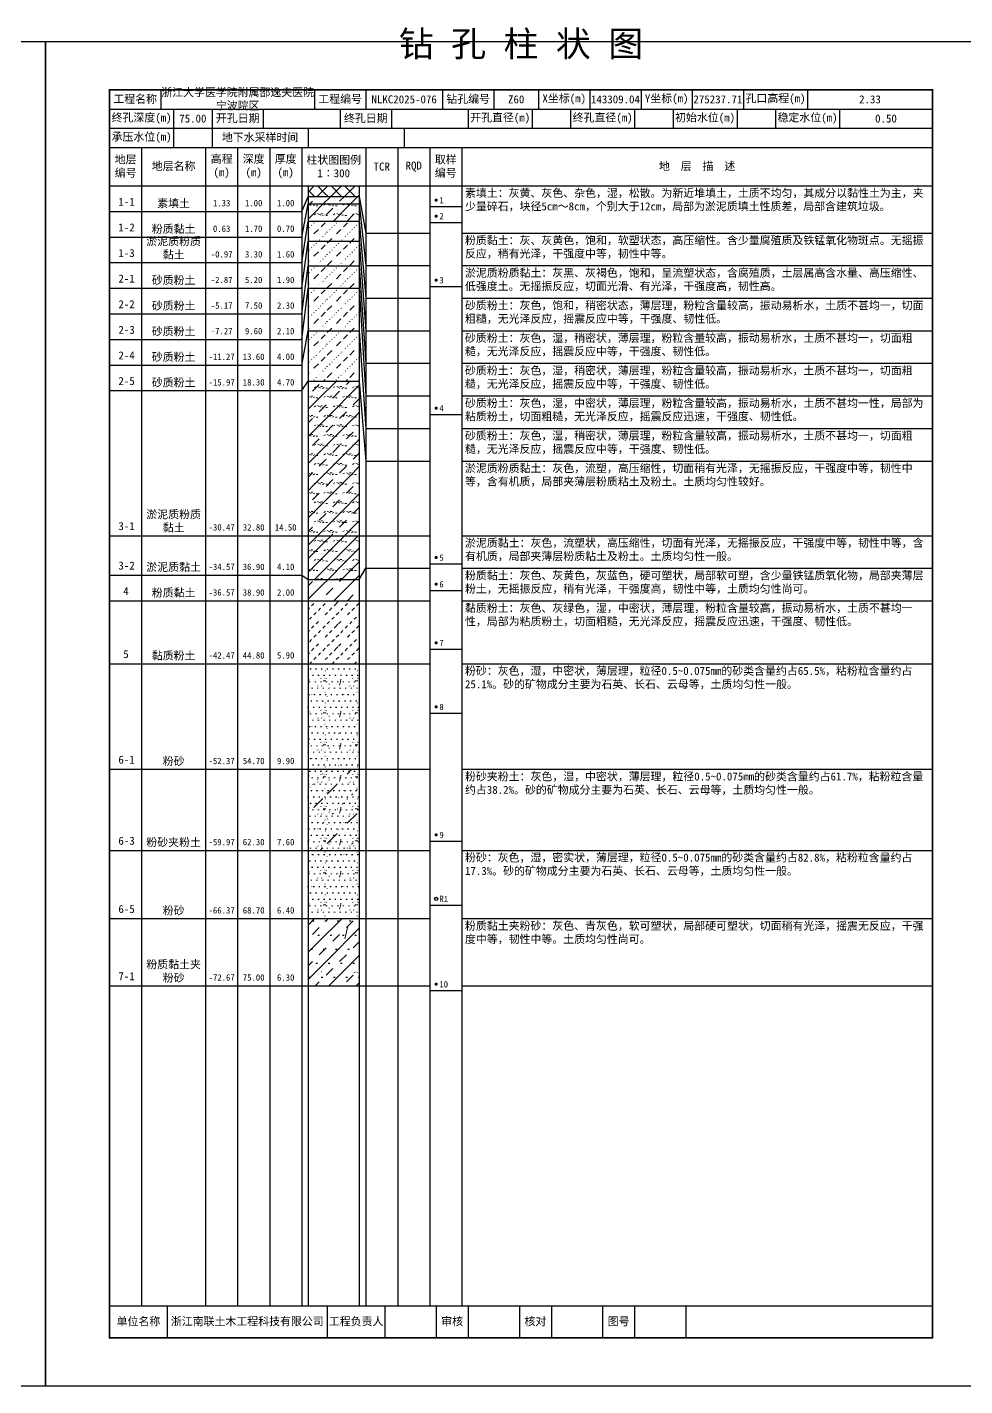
# Model space of a CAD drawing. Extents: x 297 to 65340, y 0 to 425.
# Drawn here: x 50187.3 to 50480.1, y 0 to 424.6 of the extents above; entities that cross this region are included whole.
import ezdxf
from ezdxf.enums import TextEntityAlignment as Align

# ---------------------------------------------------------------- set-up
doc = ezdxf.new("R2010")
doc.units = 0
doc.layers.get('0').update_dxf_attribs({"linetype": 'CONTINUOUS'})
doc.layers.add('FRAME', color=7, linetype='CONTINUOUS')
doc.layers.add('STRATUM', color=7, linetype='CONTINUOUS')
doc.layers.add('HATCH', color=7, linetype='CONTINUOUS', lineweight=13)
doc.styles.add('ST', font='')
doc.styles.get('ST').set_extended_font_data('SimSun')
pattern_1 = [(45, (0, 0), (-4.2426407, 4.2426407), [10, 0]), (45, (1.061, -3.182), (-2.12132034, 6.363961), [3, -3])]
pattern_2 = [(45, (0, 0), (-4.2426407, 4.2426407), [10, 0]), (45, (1.061, -3.182), (-2.12132034, 6.363961), [3, -3]), (26.565, (1.0741, -0.2536), (5.99982296, 5.99981224), [0.567, -12.849]), (0, (0.507, -0.2536), (0, 6), [0.567, -5.433]), (26.565, (-1.5813, 0), (5.99982296, 5.99981224), [0.567, -12.849]), (0, (-1.074, 0.2536), (0, 6), [0.567, -5.433]), (153.435, (0.5071, -0.2536), (-5.9998176, -5.36e-06), [1.134, -12.2826]), (26.565, (4.0741, 2.7464), (5.99982296, 5.99981224), [0.567, -12.849]), (0, (3.507, 2.7464), (0, 6), [0.567, -5.433]), (26.565, (1.4187, 3), (5.99982296, 5.99981224), [0.567, -12.849]), (0, (1.926, 3.2536), (0, 6), [0.567, -5.433]), (153.435, (3.5071, 2.7464), (-5.9998176, -5.36e-06), [1.134, -12.2826])]
pattern_3 = [(45.000006, (0, 0), (-7.3e-07, 6.99998237), [1.971956, -7.927535]), (45.000006, (2.813, 2.829), (-7.3e-07, 6.99998237), [1.99367, -7.905828]), (45.000006, (5.0675, 5.082), (-7.3e-07, 6.99998237), [1.813609, -8.085882]), (26.565052, (0, 3.5), (7.00000042, 7.00000017), [0.0965, -15.555976]), (36.869899, (0.7, 4.2), (6.999999835, 7.000000165), [0.197747, -34.802253]), (315.00001, (3.5, 6.976), (6.99998237, 1.2e-06), [0.033054, -9.866441]), (26.565052, (3.5, 0), (7.00000042, 7.00000017), [0.144749, -15.507727]), (26.565052, (4.2, 0.7), (7.00000042, 7.00000017), [0.10528, -15.547196]), (90.000004, (4.55, 1.05), (-7, -5e-07), [0.028767, -6.971233]), (26.565052, (4.9, 1.4), (7.00000042, 7.00000017), [0.091014, -31.213938]), (36.869899, (5.6, 2.1), (6.999999835, 7.000000165), [0.110692, -34.889308]), (45.000002, (6.3, 2.8), (-2.4e-07, 6.99998237), [0.109112, -9.790383]), (315.00001, (6.914, 3.548), (6.99998237, 1.2e-06), [0.033054, -9.866441]), (36.869898, (1.4, 4.9), (6.999999957, 7.000000043), [0.10224, -34.89776]), (53.130103, (2.1, 5.6), (13.999999763, 21.000000158), [0.134384, -34.865616]), (53.130103, (2.8, 6.3), (13.999999763, 21.000000158), [0.126246, -34.873754])]
pattern_4 = [(82.875, (-0.8346, -1.206), (0.00036925, 10.000176442), [0.08929, -80.53371]), (143.13, (-0.7336, -1.2818), (-29.99996427, 20.00005359), [0.12627, -49.87373]), (172.875, (-0.5564, -1.304), (-70.000245666, 9.99966033), [0.17857, -80.44443]), (206.565, (-0.378, -1.2147), (-9.99970493, -9.99968706), [0.19954, -22.16046]), (243.435, (-0.2887, -1.0363), (8.93e-06, -9.999696), [0.19954, -22.16146]), (255.964, (-0.1994, -0.679), (-0.00020004, -9.99950129), [0.36813, -40.86287]), (255.964, (0.1106, 0.561), (-0.00020004, -9.99950129), [1.27838, -39.95262]), (255.964, (0.179, 0.835), (-0.00020004, -9.99950129), [0.28235, -40.94865]), (216.87, (0.3694, 1.0892), (-9.999982136, -10.000017864), [0.12627, -49.87373]), (243.435, (0.2683, 1.0135), (8.93e-06, -9.999696), [0.19954, -22.16146]), (206.565, (0.548, 1.1785), (-9.99970493, -9.99968706), [0.19954, -22.16046]), (172.875, (0.725, 1.1563), (-70.000245666, 9.99966033), [0.17857, -80.44443]), (143.13, (0.826, 1.0806), (-29.99996427, 20.00005359), [0.12627, -49.87373]), (82.875, (0.815, 0.992), (0.00036925, 10.000176442), [0.08929, -80.53371]), (0, (-0.33, 0.34), (0, 10), [0.89286, -9.10714]), (0, (0.025, 0), (1, 2), [0, -1.75]), (0, (0, 0.025), (1, 2), [0, -1.75]), (0, (0, 0), (1, 2), [0, -1.75]), (0, (-0.025, 0), (1, 2), [0, -1.75]), (0, (0, -0.025), (1, 2), [0, -1.75])]

# ---------------------------------------------------------------- blocks, each defined once
blk = doc.blocks.new('SolidCircle')
at = {"const_width": 0.5}
blk.add_lwpolyline([(-0.25, 0, 1), (0.25, 0, 1)], format="xyb", close=True, dxfattribs=at)

msp = doc.modelspace()

# ---------------------------------------------------------------- hatches: boundary and pattern name
at = {"layer": 'HATCH'}
h = msp.add_hatch(dxfattribs=at)
h.set_pattern_fill('STT', color=256, style=0)
h.set_pattern_definition([(45, (0, 0), (-2.12132034, 2.12132034), [10, 0]), (135, (0, 0), (-2.12132034, -2.12132034), [10, 0])])
h.paths.add_polyline_path([(50291, 375), (50275, 375), (50275, 371.67), (50291, 371.67)])
h = msp.add_hatch(dxfattribs=at)
h.set_pattern_fill('FZNT', color=256, style=0)
h.set_pattern_definition(pattern_1)
h.paths.add_polyline_path([(50291, 371.67), (50275, 371.67), (50275, 369.33), (50291, 369.33)])
h = msp.add_hatch(dxfattribs=at)
h.set_pattern_fill('YNFNT', color=256, style=0)
h.set_pattern_definition(pattern_2)
h.paths.add_polyline_path([(50291, 369.33), (50275, 369.33), (50275, 364), (50291, 364)])
h = msp.add_hatch(dxfattribs=at)
h.set_pattern_fill('SZFT', color=256, style=0)
h.set_pattern_definition(pattern_3)
h.paths.add_polyline_path([(50291, 364), (50275, 364), (50275, 357.67), (50291, 357.67)])
h = msp.add_hatch(dxfattribs=at)
h.set_pattern_fill('SZFT', color=256, style=0)
h.set_pattern_definition(pattern_3)
h.paths.add_polyline_path([(50291, 357.67), (50275, 357.67), (50275, 350), (50291, 350)])
h = msp.add_hatch(dxfattribs=at)
h.set_pattern_fill('SZFT', color=256, style=0)
h.set_pattern_definition(pattern_3)
h.paths.add_polyline_path([(50291, 350), (50275, 350), (50275, 343), (50291, 343)])
h = msp.add_hatch(dxfattribs=at)
h.set_pattern_fill('SZFT', color=256, style=0)
h.set_pattern_definition(pattern_3)
h.paths.add_polyline_path([(50291, 343), (50275, 343), (50275, 329.67), (50291, 329.67)])
h = msp.add_hatch(dxfattribs=at)
h.set_pattern_fill('SZFT', color=256, style=0)
h.set_pattern_definition(pattern_3)
h.paths.add_polyline_path([(50291, 329.67), (50275, 329.67), (50275, 314), (50291, 314)])
h = msp.add_hatch(dxfattribs=at)
h.set_pattern_fill('YNFNT', color=256, style=0)
h.set_pattern_definition(pattern_2)
h.paths.add_polyline_path([(50291, 314), (50275, 314), (50275, 265.67), (50291, 265.67)])
h = msp.add_hatch(dxfattribs=at)
h.set_pattern_fill('YNNT', color=256, style=0)
h.set_pattern_definition([(45, (0, 0), (-2.12132034, 2.12132034), [10, 0]), (26.565, (1.0741, -0.2536), (5.99982296, 5.99981224), [0.567, -12.849]), (0, (0.507, -0.2536), (0, 6), [0.567, -5.433]), (26.565, (-1.5813, 0), (5.99982296, 5.99981224), [0.567, -12.849]), (0, (-1.074, 0.2536), (0, 6), [0.567, -5.433]), (153.435, (0.5071, -0.2536), (-5.9998176, -5.36e-06), [1.134, -12.2826]), (26.565, (4.0741, 2.7464), (5.99982296, 5.99981224), [0.567, -12.849]), (0, (3.507, 2.7464), (0, 6), [0.567, -5.433]), (26.565, (1.4187, 3), (5.99982296, 5.99981224), [0.567, -12.849]), (0, (1.926, 3.2536), (0, 6), [0.567, -5.433]), (153.435, (3.5071, 2.7464), (-5.9998176, -5.36e-06), [1.134, -12.2826])])
h.paths.add_polyline_path([(50291, 265.67), (50275, 265.67), (50275, 252), (50291, 252)])
h = msp.add_hatch(dxfattribs=at)
h.set_pattern_fill('FZNT', color=256, style=0)
h.set_pattern_definition(pattern_1)
h.paths.add_polyline_path([(50291, 252), (50275, 252), (50275, 245.33), (50291, 245.33)])
h = msp.add_hatch(dxfattribs=at)
h.set_pattern_fill('NZFT', color=256, style=0)
h.set_pattern_definition([(45.000005, (0, 0), (-6e-07, 6.99998237), [0.947297, -8.952198]), (45.000005, (1.4, 1.4), (-6e-07, 6.99998237), [0.986898, -8.912597]), (45.000005, (2.8, 2.8), (-6e-07, 6.99998237), [1.060182, -8.839313]), (45.000005, (4.2, 4.2), (-6e-07, 6.99998237), [0.949178, -8.950318]), (45.000005, (5.6, 5.6), (-6e-07, 6.99998237), [1.036501, -8.862994]), (45.000005, (3.5, 0), (-6e-07, 6.99998237), [1.013348, -8.886147]), (45.000005, (4.9, 1.4), (-6e-07, 6.99998237), [1.078956, -12.120371]), (45.000005, (6.3, 2.8), (-6e-07, 6.99998237), [0.998824, -8.900671]), (45.000003, (0.7, 4.2), (-3.7e-07, 6.99998237), [1.05533, -8.844165]), (45.000003, (2.1, 5.6), (-3.7e-07, 6.99998237), [1.036501, -8.862994])])
h.paths.add_polyline_path([(50291, 245.33), (50275, 245.33), (50275, 225.67), (50291, 225.67)])
h = msp.add_hatch(dxfattribs=at)
h.set_pattern_fill('FS', color=256, style=0)
h.set_pattern_definition(pattern_4)
h.paths.add_polyline_path([(50291, 225.67), (50275, 225.67), (50275, 192.67), (50291, 192.67)])
h = msp.add_hatch(dxfattribs=at)
h.set_pattern_fill('FS', color=256, style=0)
h.set_pattern_definition(pattern_4)
h.paths.add_polyline_path([(50291, 192.67), (50275, 192.67), (50275, 167.33), (50291, 167.33)])
h = msp.add_hatch(dxfattribs=at)
h.set_pattern_fill('SZFT', color=256, scale=2.2, style=0)
h.set_pattern_definition([(45.000006, (0, 0), (-1.6e-06, 15.3999612), [4.338303, -17.440577]), (45.000006, (6.188, 6.223), (-1.6e-06, 15.3999612), [4.386074, -17.3928216]), (45.000006, (11.148, 11.181), (-1.6e-06, 15.3999612), [3.98994, -17.7889404]), (26.565052, (0, 7.7), (15.4000009, 15.4000004), [0.2123, -34.223147]), (36.869899, (1.54, 9.24), (15.39999964, 15.40000036), [0.4350434, -76.5649566]), (315.00001, (7.7, 15.347), (15.3999612, 2.7e-06), [0.072719, -21.70617]), (26.565052, (7.7, 0), (15.4000009, 15.4000004), [0.318448, -34.1169994]), (26.565052, (9.24, 1.54), (15.4000009, 15.4000004), [0.231616, -34.203831]), (90.000004, (10.01, 2.31), (-15.4, -1e-06), [0.0632874, -15.3367126]), (26.565052, (10.78, 3.08), (15.4000009, 15.4000004), [0.200231, -68.670664]), (36.869899, (12.32, 4.62), (15.39999964, 15.40000036), [0.2435224, -76.7564776]), (45.000002, (13.86, 6.16), (-5e-07, 15.3999612), [0.2400464, -21.5388426]), (315.00001, (15.211, 7.805), (15.3999612, 2.7e-06), [0.072719, -21.70617]), (36.869898, (3.08, 10.78), (15.3999999, 15.4000001), [0.224928, -76.775072]), (53.130103, (4.62, 12.32), (30.79999948, 46.20000035), [0.295645, -76.704355]), (53.130103, (6.16, 13.86), (30.79999948, 46.20000035), [0.277741, -76.722259])])
h.paths.add_polyline_path([(50291, 192.67), (50275, 192.67), (50275, 167.33), (50291, 167.33)])
h = msp.add_hatch(dxfattribs=at)
h.set_pattern_fill('FS', color=256, style=0)
h.set_pattern_definition(pattern_4)
h.paths.add_polyline_path([(50291, 167.33), (50275, 167.33), (50275, 146), (50291, 146)])
h = msp.add_hatch(dxfattribs=at)
h.set_pattern_fill('FZNT', color=256, style=0)
h.set_pattern_definition(pattern_1)
h.paths.add_polyline_path([(50291, 146), (50275, 146), (50275, 125), (50291, 125)])
h = msp.add_hatch(dxfattribs=at)
h.set_pattern_fill('FS', color=256, scale=2.2, style=0)
h.set_pattern_definition([(82.875, (-1.8361, -2.6533), (0.00081235, 22.00038817), [0.196438, -177.174162]), (143.13, (-1.614, -2.82), (-65.9999214, 44.0001179), [0.277794, -109.722206]), (172.875, (-1.224, -2.8687), (-154.00054047, 21.99925272), [0.392854, -176.977746]), (206.565, (-0.831, -2.672), (-21.9993508, -21.9993115), [0.438988, -48.753012]), (243.435, (-0.635, -2.28), (1.96e-05, -21.9993312), [0.438988, -48.755212]), (255.964, (-0.4387, -1.494), (-0.0004401, -21.9989028), [0.809886, -89.898314]), (255.964, (0.2434, 1.2344), (-0.0004401, -21.9989028), [2.812436, -87.895764]), (255.964, (0.394, 1.837), (-0.0004401, -21.9989028), [0.62117, -90.08703]), (216.87, (0.8126, 2.3963), (-21.9999607, -22.0000393), [0.277794, -109.722206]), (243.435, (0.59, 2.23), (1.96e-05, -21.9993312), [0.438988, -48.755212]), (206.565, (1.205, 2.593), (-21.9993508, -21.9993115), [0.438988, -48.753012]), (172.875, (1.595, 2.544), (-154.00054047, 21.99925272), [0.392854, -176.977746]), (143.13, (1.8173, 2.3772), (-65.9999214, 44.0001179), [0.277794, -109.722206]), (82.875, (1.793, 2.1823), (0.00081235, 22.00038817), [0.196438, -177.174162]), (0, (-0.725, 0.748), (0, 22), [1.964292, -20.035708]), (0, (0.055, 0), (2.2, 4.4), [0, -3.85]), (0, (0, 0.055), (2.2, 4.4), [0, -3.85]), (0, (0, 0), (2.2, 4.4), [0, -3.85]), (0, (-0.055, 0), (2.2, 4.4), [0, -3.85]), (0, (0, -0.055), (2.2, 4.4), [0, -3.85])])
h.paths.add_polyline_path([(50291, 146), (50275, 146), (50275, 125), (50291, 125)])

# ---------------------------------------------------------------- linework, layer by layer
at = {"layer": 'FRAME', "color": 245, "linetype": 'Continuous'}
for points in [[(49896, 0), (50193, 0), (50193, 420), (49896, 420)], [(50193, 0), (50490, 0), (50490, 420), (50193, 420)]]:
    msp.add_lwpolyline(points, close=True, dxfattribs=at)
at = {"layer": 'FRAME', "linetype": 'Continuous', "const_width": 0.5}
msp.add_lwpolyline([(50213, 15), (50470, 15), (50470, 405), (50213, 405)], close=True, dxfattribs=at)
at = {"layer": 'FRAME', "color": 0, "linetype": 'Continuous'}
for points in [[(50229, 405), (50229, 399)], [(50277, 405), (50277, 399)], [(50293, 405), (50293, 399)], [(50317, 405), (50317, 399)], [(50333, 405), (50333, 399)], [(50347, 405), (50347, 399)], [(50363, 405), (50363, 399)], [(50379, 405), (50379, 399)], [(50395, 405), (50395, 399)], [(50411, 405), (50411, 399)], [(50431, 405), (50431, 399)], [(50470, 405), (50470, 399)], [(50213, 399), (50470, 399)], [(50233, 399), (50233, 393)], [(50245, 399), (50245, 393)], [(50261, 399), (50261, 393)], [(50285, 399), (50285, 393)], [(50301, 399), (50301, 393)], [(50325, 399), (50325, 393)], [(50345, 399), (50345, 393)], [(50357, 399), (50357, 393)], [(50377, 399), (50377, 393)], [(50389, 399), (50389, 393)], [(50409, 399), (50409, 393)], [(50421, 399), (50421, 393)], [(50441, 399), (50441, 393)], [(50470, 399), (50470, 393)], [(50213, 393), (50470, 393)], [(50233, 393), (50233, 387)], [(50245, 393), (50245, 387)], [(50275, 393), (50275, 387)], [(50305, 393), (50305, 387)], [(50213, 387), (50470, 387)], [(50223, 387), (50223, 25)], [(50243, 387), (50243, 25)], [(50253, 387), (50253, 25)], [(50263, 387), (50263, 25)], [(50273, 387), (50273, 25)], [(50293, 387), (50293, 25)], [(50303, 387), (50303, 25)], [(50313, 387), (50313, 25)], [(50323, 387), (50323, 25)], [(50470, 387), (50470, 25)], [(50213, 375), (50470, 375)], [(50275, 375), (50275, 25)], [(50291, 375), (50291, 25)], [(50213, 25), (50470, 25)], [(50231, 25), (50231, 15)], [(50281, 25), (50281, 15)], [(50299, 25), (50299, 15)], [(50315, 25), (50315, 15)], [(50325, 25), (50325, 15)], [(50341, 25), (50341, 15)], [(50351, 25), (50351, 15)], [(50367, 25), (50367, 15)], [(50377, 25), (50377, 15)], [(50393, 25), (50393, 15)]]:
    msp.add_lwpolyline(points, dxfattribs=at)
at = {"layer": 'STRATUM', "linetype": 'Continuous'}
for points in [[(50273, 367), (50275, 371.67), (50291, 371.67), (50293, 360.23)], [(50213, 367), (50223, 367)], [(50223, 367), (50243, 367)], [(50243, 367), (50253, 367)], [(50253, 367), (50263, 367)], [(50263, 367), (50273, 367)], [(50273, 359), (50275, 369.33), (50291, 369.33), (50293, 350.06)], [(50313, 368.5), (50323, 368.5)], [(50273, 351), (50275, 364), (50291, 364), (50293, 339.88)], [(50313, 363.5), (50323, 363.5)], [(50213, 359), (50223, 359)], [(50223, 359), (50243, 359)], [(50243, 359), (50253, 359)], [(50253, 359), (50263, 359)], [(50263, 359), (50273, 359)], [(50273, 343), (50275, 357.67), (50291, 357.67), (50293, 329.7)], [(50293, 360.23), (50303, 360.23)], [(50303, 360.23), (50313, 360.23)], [(50323, 360.23), (50470, 360.23)], [(50213, 351), (50223, 351)], [(50223, 351), (50243, 351)], [(50243, 351), (50253, 351)], [(50253, 351), (50263, 351)], [(50263, 351), (50273, 351)], [(50273, 335), (50275, 350), (50291, 350), (50293, 319.53)], [(50293, 350.06), (50303, 350.06)], [(50303, 350.06), (50313, 350.06)], [(50323, 350.06), (50470, 350.06)], [(50213, 343), (50223, 343)], [(50223, 343), (50243, 343)], [(50243, 343), (50253, 343)], [(50253, 343), (50263, 343)], [(50263, 343), (50273, 343)], [(50273, 327), (50275, 343), (50291, 343), (50293, 309.35)], [(50293, 339.88), (50303, 339.88)], [(50303, 339.88), (50313, 339.88)], [(50313, 343.5), (50323, 343.5)], [(50323, 339.88), (50470, 339.88)], [(50213, 335), (50223, 335)], [(50223, 335), (50243, 335)], [(50243, 335), (50253, 335)], [(50253, 335), (50263, 335)], [(50263, 335), (50273, 335)], [(50213, 327), (50223, 327)], [(50223, 327), (50243, 327)], [(50243, 327), (50253, 327)], [(50253, 327), (50263, 327)], [(50263, 327), (50273, 327)], [(50273, 319), (50275, 329.67), (50291, 329.67), (50293, 299.17)], [(50293, 329.7), (50303, 329.7)], [(50303, 329.7), (50313, 329.7)], [(50323, 329.7), (50470, 329.7)], [(50213, 319), (50223, 319)], [(50223, 319), (50243, 319)], [(50243, 319), (50253, 319)], [(50253, 319), (50263, 319)], [(50263, 319), (50273, 319)], [(50293, 319.53), (50303, 319.53)], [(50303, 319.53), (50313, 319.53)], [(50323, 319.53), (50470, 319.53)], [(50213, 311), (50223, 311)], [(50223, 311), (50243, 311)], [(50243, 311), (50253, 311)], [(50253, 311), (50263, 311)], [(50263, 311), (50273, 311)], [(50273, 311), (50275, 314), (50291, 314), (50293, 289)], [(50293, 309.35), (50303, 309.35)], [(50303, 309.35), (50313, 309.35)], [(50323, 309.35), (50470, 309.35)], [(50313, 303.5), (50323, 303.5)], [(50293, 299.17), (50303, 299.17)], [(50303, 299.17), (50313, 299.17)], [(50323, 299.17), (50470, 299.17)], [(50293, 289), (50303, 289)], [(50303, 289), (50313, 289)], [(50323, 289), (50470, 289)], [(50213, 265.67), (50223, 265.67)], [(50223, 265.67), (50243, 265.67)], [(50243, 265.67), (50253, 265.67)], [(50253, 265.67), (50263, 265.67)], [(50263, 265.67), (50273, 265.67)], [(50273, 265.67), (50275, 265.67), (50291, 265.67), (50293, 265.67)], [(50293, 265.67), (50303, 265.67)], [(50303, 265.67), (50313, 265.67)], [(50323, 265.67), (50470, 265.67)], [(50273, 253.33), (50275, 252), (50291, 252), (50293, 255.49)], [(50293, 255.49), (50303, 255.49)], [(50303, 255.49), (50313, 255.49)], [(50313, 256.83), (50323, 256.83)], [(50323, 255.49), (50470, 255.49)], [(50213, 253.33), (50223, 253.33)], [(50223, 253.33), (50243, 253.33)], [(50243, 253.33), (50253, 253.33)], [(50253, 253.33), (50263, 253.33)], [(50263, 253.33), (50273, 253.33)], [(50313, 248.5), (50323, 248.5)], [(50213, 245.33), (50223, 245.33)], [(50223, 245.33), (50243, 245.33)], [(50243, 245.33), (50253, 245.33)], [(50253, 245.33), (50263, 245.33)], [(50263, 245.33), (50273, 245.33)], [(50273, 245.33), (50275, 245.33), (50291, 245.33), (50293, 245.31)], [(50293, 245.31), (50303, 245.31)], [(50303, 245.31), (50313, 245.31)], [(50323, 245.31), (50470, 245.31)], [(50313, 230.17), (50323, 230.17)], [(50213, 225.67), (50223, 225.67)], [(50223, 225.67), (50243, 225.67)], [(50243, 225.67), (50253, 225.67)], [(50253, 225.67), (50263, 225.67)], [(50263, 225.67), (50273, 225.67)], [(50273, 225.67), (50275, 225.67), (50291, 225.67), (50293, 225.67)], [(50293, 225.67), (50303, 225.67)], [(50303, 225.67), (50313, 225.67)], [(50323, 225.67), (50470, 225.67)], [(50313, 210.17), (50323, 210.17)], [(50213, 192.67), (50223, 192.67)], [(50223, 192.67), (50243, 192.67)], [(50243, 192.67), (50253, 192.67)], [(50253, 192.67), (50263, 192.67)], [(50263, 192.67), (50273, 192.67)], [(50273, 192.67), (50275, 192.67), (50291, 192.67), (50293, 192.67)], [(50293, 192.67), (50303, 192.67)], [(50303, 192.67), (50313, 192.67)], [(50323, 192.67), (50470, 192.67)], [(50313, 170.17), (50323, 170.17)], [(50213, 167.33), (50223, 167.33)], [(50223, 167.33), (50243, 167.33)], [(50243, 167.33), (50253, 167.33)], [(50253, 167.33), (50263, 167.33)], [(50263, 167.33), (50273, 167.33)], [(50273, 167.33), (50275, 167.33), (50291, 167.33), (50293, 167.33)], [(50293, 167.33), (50303, 167.33)], [(50303, 167.33), (50313, 167.33)], [(50323, 167.33), (50470, 167.33)], [(50313, 150.17), (50323, 150.17)], [(50213, 146), (50223, 146)], [(50223, 146), (50243, 146)], [(50243, 146), (50253, 146)], [(50253, 146), (50263, 146)], [(50263, 146), (50273, 146)], [(50273, 146), (50275, 146), (50291, 146), (50293, 146)], [(50293, 146), (50303, 146)], [(50303, 146), (50313, 146)], [(50323, 146), (50470, 146)], [(50213, 125), (50223, 125)], [(50223, 125), (50243, 125)], [(50243, 125), (50253, 125)], [(50253, 125), (50263, 125)], [(50263, 125), (50273, 125)], [(50273, 125), (50275, 125), (50291, 125), (50293, 125)], [(50293, 125), (50303, 125)], [(50303, 125), (50313, 125)], [(50313, 123.5), (50323, 123.5)], [(50323, 125), (50470, 125)]]:
    msp.add_lwpolyline(points, dxfattribs=at)
at = {"layer": 'STRATUM'}
msp.add_circle((50315, 152.17), 0.5, dxfattribs=at)

# ---------------------------------------------------------------- block references
for p in [(50315, 370.5), (50315, 365.5), (50315, 345.5), (50315, 305.5), (50315, 258.83), (50315, 250.5), (50315, 232.17), (50315, 212.17), (50315, 172.17), (50315, 125.5)]:
    msp.add_blockref('SolidCircle', p, dxfattribs=at)

# ---------------------------------------------------------------- texts
at = {"layer": 'FRAME', "style": 'ST'}
msp.add_text('钻 孔 柱 状 图', height=8, dxfattribs=at).set_placement((50341.5, 413), align=Align.BOTTOM_CENTER)
at = {"layer": 'FRAME', "char_height": 2.5, "attachment_point": 5, "style": 'ST'}
for s, insert, width in [('工程名称', (50221, 402), 16), ('浙江大学医学院附属邵逸夫医院宁波院区', (50253, 402), 48), ('工程编号', (50285, 402), 16), ('钻孔编号', (50325, 402), 16), ('X坐标(m)', (50355, 402), 16), ('Y坐标(m)', (50387, 402), 16), ('孔口高程(m)', (50421, 402), 20), ('NLKC2025-076', (50305, 402), 24), ('Z60', (50340, 402), 14), ('143309.04', (50371, 402), 16), ('275237.71', (50403, 402), 16), ('2.33', (50450.5, 402), 39), ('终孔深度(m)', (50223, 396), 20), ('75.00', (50239, 396), 12), ('开孔日期', (50253, 396), 16), ('终孔日期', (50293, 396), 16), ('开孔直径(m)', (50335, 396), 20), ('终孔直径(m)', (50367, 396), 20), ('初始水位(m)', (50399, 396), 20), ('稳定水位(m)', (50431, 396), 20), ('0.50', (50455.5, 396), 29), ('承压水位(m)', (50223, 390), 20), ('地下水采样时间', (50260, 390), 30), ('地层编号', (50218, 381), 10), ('地层名称', (50233, 381), 20), ('高程\\P(m)', (50248, 381), 10), ('深度\\P(m)', (50258, 381), 10), ('厚度\\P(m)', (50268, 381), 10), ('柱状图图例\\P1∶300', (50283, 381), 20), ('TCR', (50298, 381), 10), ('RQD', (50308, 381), 10), ('取样编号', (50318, 381), 10), ('地  层  描  述', (50396.5, 381), 147), ('单位名称', (50222, 20), 18), ('浙江南联土木工程科技有限公司', (50256, 20), 50), ('工程负责人', (50290, 20), 18), ('审核', (50320, 20), 10), ('核对', (50346, 20), 10), ('图号', (50372, 20), 10)]:
    msp.add_mtext(s, dxfattribs=dict(at, insert=insert, width=width))
at = {"layer": 'STRATUM', "style": 'ST'}
for s, height, p in [('1-1', 2.5, (50215.75, 370)), ('1', 2, (50316, 370.5)), ('2', 2, (50316, 365.5)), ('1-2', 2.5, (50215.75, 362)), ('1-3', 2.5, (50215.75, 354)), ('2-1', 2.5, (50215.75, 346)), ('3', 2, (50316, 345.5)), ('2-2', 2.5, (50215.75, 338)), ('2-3', 2.5, (50215.75, 330)), ('2-4', 2.5, (50215.75, 322)), ('2-5', 2.5, (50215.75, 314)), ('4', 2, (50316, 305.5)), ('3-1', 2.5, (50215.75, 268.67)), ('5', 2, (50316, 258.83)), ('3-2', 2.5, (50215.75, 256.33)), ('6', 2, (50316, 250.5)), ('4', 2.5, (50217.25, 248.33)), ('5', 2.5, (50217.25, 228.67)), ('7', 2, (50316, 232.17)), ('8', 2, (50316, 212.17)), ('6-1', 2.5, (50215.75, 195.67)), ('6-3', 2.5, (50215.75, 170.33)), ('9', 2, (50316, 172.17)), ('R1', 2, (50316, 152.17)), ('6-5', 2.5, (50215.75, 149)), ('7-1', 2.5, (50215.75, 128)), ('10', 2, (50316, 125.5))]:
    msp.add_text(s, height=height, dxfattribs=at).set_placement(p, align=Align.MIDDLE_LEFT)
for s, p in [('1.33', (50248, 368)), ('1.00', (50258, 368)), ('1.00', (50268, 368)), ('0.63', (50248, 360)), ('1.70', (50258, 360)), ('0.70', (50268, 360)), ('-0.97', (50248, 352)), ('3.30', (50258, 352)), ('1.60', (50268, 352)), ('-2.87', (50248, 344)), ('5.20', (50258, 344)), ('1.90', (50268, 344)), ('-5.17', (50248, 336)), ('7.50', (50258, 336)), ('2.30', (50268, 336)), ('-7.27', (50248, 328)), ('9.60', (50258, 328)), ('2.10', (50268, 328)), ('-11.27', (50248, 320)), ('13.60', (50258, 320)), ('4.00', (50268, 320)), ('-15.97', (50248, 312)), ('18.30', (50258, 312)), ('4.70', (50268, 312)), ('-30.47', (50248, 266.67)), ('32.80', (50258, 266.67)), ('14.50', (50268, 266.67)), ('-34.57', (50248, 254.33)), ('36.90', (50258, 254.33)), ('4.10', (50268, 254.33)), ('-36.57', (50248, 246.33)), ('38.90', (50258, 246.33)), ('2.00', (50268, 246.33)), ('-42.47', (50248, 226.67)), ('44.80', (50258, 226.67)), ('5.90', (50268, 226.67)), ('-52.37', (50248, 193.67)), ('54.70', (50258, 193.67)), ('9.90', (50268, 193.67)), ('-59.97', (50248, 168.33)), ('62.30', (50258, 168.33)), ('7.60', (50268, 168.33)), ('-66.37', (50248, 147)), ('68.70', (50258, 147)), ('6.40', (50268, 147)), ('-72.67', (50248, 126)), ('75.00', (50258, 126)), ('6.30', (50268, 126))]:
    msp.add_text(s, height=2, dxfattribs=at).set_placement(p, align=Align.BOTTOM_CENTER)
at = {"layer": 'STRATUM', "char_height": 2.5, "style": 'ST'}
for s, insert, width, attachment_point in [('素填土：灰黄、灰色、杂色，湿，松散。为新近堆填土，土质不均匀，其成分以黏性土为主，夹少量碎石，块径5cm～8cm，个别大于12cm，局部为淤泥质填土性质差，局部含建筑垃圾。', (50324, 374), 146, 1), ('素填土', (50233, 368), 20, 8), ('粉质黏土', (50233, 360), 20, 8), ('淤泥质粉质黏土', (50233, 352), 20, 8), ('粉质黏土：灰、灰黄色，饱和，软塑状态，高压缩性。含少量腐殖质及铁锰氧化物斑点。无摇振反应，稍有光泽，干强度中等，韧性中等。', (50324, 359.23), 146, 1), ('淤泥质粉质黏土：灰黑、灰褐色，饱和，呈流塑状态，含腐殖质，土层属高含水量、高压缩性、低强度土。无摇振反应，切面光滑、有光泽，干强度高，韧性高。', (50324, 349.06), 146, 1), ('砂质粉土', (50233, 344), 20, 8), ('砂质粉土', (50233, 336), 20, 8), ('砂质粉土：灰色，饱和，稍密状态，薄层理，粉粒含量较高，振动易析水，土质不甚均一，切面粗糙，无光泽反应，摇震反应中等，干强度、韧性低。', (50324, 338.88), 146, 1), ('砂质粉土', (50233, 328), 20, 8), ('砂质粉土：灰色，湿，稍密状，薄层理，粉粒含量较高，振动易析水，土质不甚均一，切面粗糙，无光泽反应，摇震反应中等，干强度、韧性低。', (50324, 328.7), 146, 1), ('砂质粉土', (50233, 320), 20, 8), ('砂质粉土：灰色，湿，稍密状，薄层理，粉粒含量较高，振动易析水，土质不甚均一，切面粗糙，无光泽反应，摇震反应中等，干强度、韧性低。', (50324, 318.53), 146, 1), ('砂质粉土', (50233, 312), 20, 8), ('砂质粉土：灰色，湿，中密状，薄层理，粉粒含量较高，振动易析水，土质不甚均一性，局部为粘质粉土，切面粗糙，无光泽反应，摇震反应迅速，干强度、韧性低。', (50324, 308.35), 146, 1), ('砂质粉土：灰色，湿，稍密状，薄层理，粉粒含量较高，振动易析水，土质不甚均一，切面粗糙，无光泽反应，摇震反应中等，干强度、韧性低。', (50324, 298.17), 146, 1), ('淤泥质粉质黏土：灰色，流塑，高压缩性，切面稍有光泽，无摇振反应，干强度中等，韧性中等，含有机质，局部夹薄层粉质粘土及粉土。土质均匀性较好。', (50324, 288), 146, 1), ('淤泥质粉质黏土', (50233, 266.67), 20, 8), ('淤泥质黏土：灰色，流塑状，高压缩性，切面有光泽，无摇振反应，干强度中等，韧性中等，含有机质，局部夹薄层粉质粘土及粉土。土质均匀性一般。', (50324, 264.67), 146, 1), ('淤泥质黏土', (50233, 254.33), 20, 8), ('粉质黏土：灰色、灰黄色，灰蓝色，硬可塑状，局部软可塑，含少量铁锰质氧化物，局部夹薄层粉土，无摇振反应，稍有光泽，干强度高，韧性中等，土质均匀性尚可。', (50324, 254.49), 146, 1), ('粉质黏土', (50233, 246.33), 20, 8), ('黏质粉土：灰色、灰绿色，湿，中密状，薄层理，粉粒含量较高，振动易析水，土质不甚均一性，局部为粘质粉土，切面粗糙，无光泽反应，摇震反应迅速，干强度、韧性低。', (50324, 244.31), 146, 1), ('黏质粉土', (50233, 226.67), 20, 8), ('粉砂：灰色，湿，中密状，薄层理，粒径0.5~0.075mm的砂类含量约占65.5%，粘粉粒含量约占25.1%。砂的矿物成分主要为石英、长石、云母等，土质均匀性一般。', (50324, 224.67), 146, 1), ('粉砂', (50233, 193.67), 20, 8), ('粉砂夹粉土：灰色，湿，中密状，薄层理，粒径0.5~0.075mm的砂类含量约占61.7%，粘粉粒含量约占38.2%。砂的矿物成分主要为石英、长石、云母等，土质均匀性一般。', (50324, 191.67), 146, 1), ('粉砂夹粉土', (50233, 168.33), 20, 8), ('粉砂：灰色，湿，密实状，薄层理，粒径0.5~0.075mm的砂类含量约占82.8%，粘粉粒含量约占17.3%。砂的矿物成分主要为石英、长石、云母等，土质均匀性一般。', (50324, 166.33), 146, 1), ('粉砂', (50233, 147), 20, 8), ('粉质黏土夹粉砂：灰色、青灰色，软可塑状，局部硬可塑状，切面稍有光泽，摇震无反应，干强度中等，韧性中等。土质均匀性尚可。', (50324, 145), 146, 1), ('粉质黏土夹粉砂', (50233, 126), 20, 8)]:
    msp.add_mtext(s, dxfattribs=dict(at, insert=insert, width=width, attachment_point=attachment_point))

doc.saveas('drawing.dxf')
